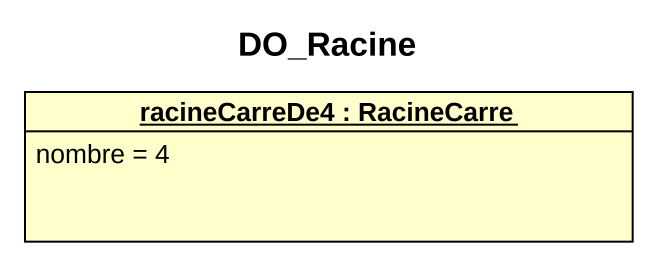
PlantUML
@startuml
title DO_Racine
hide circle
hide empty members
object "racineCarreDe4 : RacineCarre" as racineCarreDe4 {
  nombre = 4
}
@enduml
